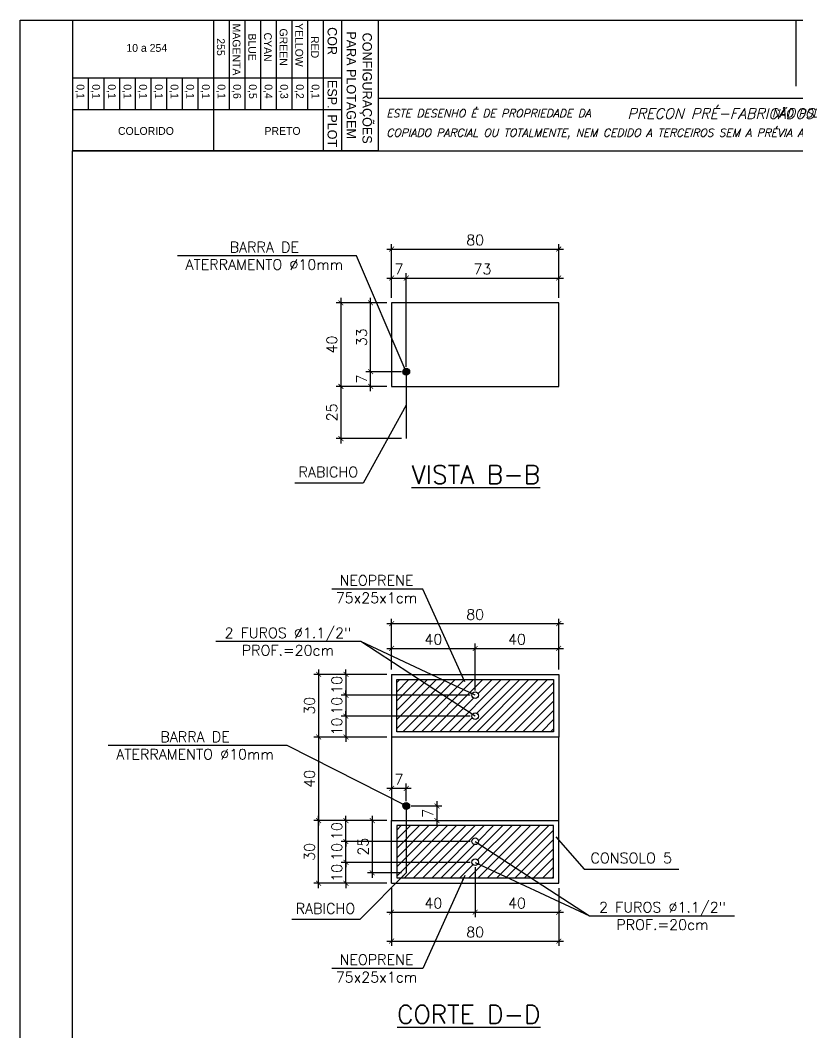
# Model space of a CAD drawing. Header units: centimetres. Extents: x 1658 to 19651, y 8082 to 11444.
# Drawn here: x 4286 to 5401, y 9991 to 11444 of the extents above; entities that cross this region are included whole.
import ezdxf
from ezdxf.enums import TextEntityAlignment as Align

# ---------------------------------------------------------------- set-up
doc = ezdxf.new("R2010")
doc.units = ezdxf.units.CM
doc.header["$LTSCALE"] = 50
doc.header["$MEASUREMENT"] = 0
doc.header["$PDMODE"] = 67
for name, color, linetype in [('COTAS-PRECON', 1, 'Continuous'), ('FORMATO-PRECON', 2, 'Continuous'), ('HACHURAS-PRECON', 1, 'Continuous'), ('LINHA-01-PRECON', 1, 'Continuous'), ('LINHA-02-PRECON', 2, 'Continuous'), ('LINHA-03-PRECON', 3, 'Continuous'), ('LINHA-04-PRECON', 4, 'Continuous'), ('TEXTO-35-PRECON', 5, 'Continuous'), ('填充', 7, 'Continuous')]:
    doc.layers.add(name, color=color, linetype=linetype)
doc.styles.add('R060', font='ACENT.shx', dxfattribs={"height": 75})
doc.styles.add('ROMANS', font='ROMANS.SHX', dxfattribs={"oblique": 15, "height": 3})
doc.styles.get("Standard").update_dxf_attribs({"font": 'romans.shx'})
doc.dimstyles.new('ESC75-25', dxfattribs={"dimscale": 0, "dimtxt": 15, "dimasz": 7, "dimexe": 7, "dimexo": 7, "dimgap": 5.5, "dimtad": 1, "dimdec": 1, "dimlfac": 0.333333, "dimdsep": 46, "dimtxsty": 'Standard', "dimblk": 'ARCHTICK', "dimcen": 0.1, "dimdle": 7, "dimclrd": 256, "dimclre": 256, "dimclrt": 2, "dimadec": 0, "dimazin": 0, "dimtfac": 1, "dimtdec": 1, "dimtix": 1, "dimtmove": 2, "dimatfit": 3, "dimfxl": 1, "dimarcsym": 0})
doc.dimstyles.new('ESC75-75', dxfattribs={"dimscale": 0, "dimtxt": 15, "dimasz": 7, "dimexe": 7, "dimexo": 7, "dimgap": 5.5, "dimtad": 1, "dimdec": 1, "dimdsep": 46, "dimtxsty": 'Standard', "dimblk": 'ARCHTICK', "dimcen": 0.1, "dimdle": 7, "dimclrd": 256, "dimclre": 256, "dimclrt": 2, "dimadec": 0, "dimazin": 0, "dimtfac": 1, "dimtdec": 1, "dimtix": 1, "dimtmove": 2, "dimatfit": 3, "dimfxl": 1, "dimarcsym": 0})

# ---------------------------------------------------------------- blocks, each defined once
blk = doc.blocks.new('A$C0AF02B9D')
at = {"layer": 'FORMATO-PRECON', "color": 1}
for p, q in [((0, 585), (250, 585)), ((0, 0), (0, 585)), ((250, 585), (250, 0)), ((0, 480), (250, 480)), ((0, 450), (170.7, 450)), ((0, 420), (170.7, 420)), ((0, 390), (170.7, 390)), ((0, 360), (170.7, 360)), ((0, 330), (170.7, 330)), ((0, 300), (170.7, 300)), ((110.1, 240), (170.7, 240)), ((110.1, 210), (170.7, 210)), ((110.1, 180), (170.7, 180)), ((110.1, 150), (170.7, 150)), ((110.1, 150), (170.7, 150)), ((110.1, 120), (170.7, 120)), ((110.1, 120), (170.7, 120)), ((110.1, 90), (170.7, 90)), ((110.1, 90), (170.7, 90)), ((110.1, 60), (170.7, 60)), ((110.1, 60), (170.7, 60)), ((110.1, 30), (170.7, 30)), ((110.1, 30), (170.7, 30)), ((0, 0), (250, 0)), ((110.1, 0), (170.7, 0)), ((110.1, 0), (170.7, 0)), ((110.1, 0), (170.7, 0))]:
    blk.add_line(p, q, dxfattribs=at)
at = {"layer": 'FORMATO-PRECON'}
for p, q in [((0, 515), (250, 515)), ((110.1, 0), (110.1, 515)), ((170.7, 0), (170.7, 515)), ((0, 270), (250, 270))]:
    blk.add_line(p, q, dxfattribs=at)
at = {"layer": 'FORMATO-PRECON', "style": 'R060'}
for s, p in [('CONFIGURAÇÕES ', (133.4, 563.9)), ('PARA PLOTAGEM', (124.3, 533.7)), ('COR', (40, 497.3)), ('ESP.', (141.8, 497.3)), ('PLOT', (211.6, 497.3))]:
    blk.add_text(s, height=18, dxfattribs=at).set_placement(p, align=Align.MIDDLE)
at = {"layer": 'FORMATO-PRECON', "color": 1, "style": 'R060'}
for s, p in [('RED', (51.5, 464)), ('0,1', (136.5, 464)), ('YELLOW', (47.2, 434)), ('0,2', (136.5, 434)), ('GREEN', (51.5, 404)), ('0,3', (136.5, 404)), ('CYAN', (51.5, 374)), ('0,4', (136.5, 374)), ('BLUE', (51.5, 344)), ('0,5', (136.5, 344)), ('MAGENTA', (56.1, 314)), ('0,6', (136.5, 314)), ('255', (51.3, 284)), ('0,1', (136.5, 284)), ('0,1', (136.5, 254)), ('0,1', (136.5, 224)), ('0,1', (136.5, 194)), ('0,1', (136.5, 164)), ('0,1', (136.5, 134)), ('0,1', (136.5, 104)), ('0,1', (136.5, 74)), ('0,1', (136.5, 44)), ('0,1', (136.5, 14))]:
    blk.add_text(s, height=15, dxfattribs=at).set_placement(p, align=Align.MIDDLE)
for s, p in [('PRETO', (212, 402.1)), ('10 a 254', (53, 142.2)), ('COLORIDO', (212, 140.6))]:
    blk.add_text(s, height=15, rotation=90, dxfattribs=at).set_placement(p, align=Align.MIDDLE)
blk = doc.blocks.new('A$C432D58B7')
at = {"layer": 'LINHA-01-PRECON'}
blk.add_blockref('A$C0AF02B9D', (0, 0), dxfattribs=at)
blk = doc.blocks.new('A$C550964AD')
at = {"layer": 'LINHA-01-PRECON'}
blk.add_blockref('A$C432D58B7', (0, 0), dxfattribs=at)
blk = doc.blocks.new('A$C2E607E54')
at = {"layer": 'FORMATO-PRECON', "color": 6}
blk.add_line((1835, 4050), (685, 4050), dxfattribs=at)
at = {"layer": 'FORMATO-PRECON'}
for points in [[(0, 4200), (2970, 4200), (2970, 0), (0, 0)], [(685, 3950), (1835, 3950), (1835, 4050), (685, 4050)]]:
    blk.add_lwpolyline(points, close=True, dxfattribs=at)
blk.add_lwpolyline([(1485, 4200), (1485, 4073.6)], dxfattribs=at)
at = {"layer": 'FORMATO-PRECON', "color": 6}
blk.add_lwpolyline([(100, 3950), (2870, 3950), (2870, 100), (100, 100)], close=True, dxfattribs=at)
at = {"layer": 'TEXTO-35-PRECON', "rotation": 270}
blk.add_blockref('A$C550964AD', (100, 4200), dxfattribs=at)
at = {"layer": 'FORMATO-PRECON', "style": 'ROMANS', "oblique": 15}
for s, p in [('ESTE DESENHO É DE PROPRIEDADE DA                            NÃO PODENDO SER', (700.8, 4014.4)), ('COPIADO PARCIAL OU TOTALMENTE, NEM CEDIDO A TERCEIROS SEM A PRÉVIA AUTORIZAÇÃO.', (700.8, 3977))]:
    blk.add_text(s, height=15, dxfattribs=at).set_placement(p)
at = {"layer": 'FORMATO-PRECON', "color": 3, "style": 'ROMANS', "oblique": 15}
blk.add_text('PRECON PRÉ-FABRICADOS', height=20, dxfattribs=at).set_placement((1162, 4011.3))
blk = doc.blocks.new('_ArchTick')
at = {"color": 0, "linetype": 'ByBlock', "const_width": 0.15}
blk.add_lwpolyline([(-0.5, -0.5), (0.5, 0.5)], dxfattribs=at)
blk = doc.blocks.new('*D109')
at = {"layer": 'Defpoints', "color": 0, "transparency": 16777216}
for p in [(4819, 10504.5), (4753.4, 10474.5), (4939, 10474.5)]:
    blk.add_point(p, dxfattribs=at)
at = {"layer": 'LINHA-01-PRECON', "lineweight": -2, "transparency": 16777216}
for p, q in [((4812, 10504.5), (4746.4, 10504.5)), ((4753.4, 10504.5), (4753.4, 10511.5)), ((4753.4, 10504.5), (4753.4, 10474.5)), ((4932, 10474.5), (4746.4, 10474.5)), ((4753.4, 10474.5), (4753.4, 10467.5))]:
    blk.add_line(p, q, dxfattribs=at)
at = {"layer": 'LINHA-01-PRECON', "lineweight": -2, "transparency": 16777216, "xscale": 7, "yscale": 7, "zscale": 7}
for p, rotation in [((4753.4, 10504.5), 270), ((4753.4, 10474.5), 90)]:
    blk.add_blockref('_ArchTick', p, dxfattribs=dict(at, rotation=rotation))
at = {"layer": 'LINHA-01-PRECON', "color": 2, "transparency": 16777216, "insert": (4740.4, 10489.5), "char_height": 15, "attachment_point": 5, "rotation": 90}
blk.add_mtext('10', dxfattribs=at)
blk = doc.blocks.new('*D110')
at = {"layer": 'Defpoints', "color": 0, "transparency": 16777216}
for p in [(4939, 10474.5), (4753.4, 10444.5), (4939, 10444.5)]:
    blk.add_point(p, dxfattribs=at)
at = {"layer": 'LINHA-01-PRECON', "lineweight": -2, "transparency": 16777216}
for p, q in [((4932, 10474.5), (4746.4, 10474.5)), ((4753.4, 10474.5), (4753.4, 10481.5)), ((4753.4, 10474.5), (4753.4, 10444.5)), ((4932, 10444.5), (4746.4, 10444.5)), ((4753.4, 10444.5), (4753.4, 10437.5))]:
    blk.add_line(p, q, dxfattribs=at)
at = {"layer": 'LINHA-01-PRECON', "lineweight": -2, "transparency": 16777216, "xscale": 7, "yscale": 7, "zscale": 7}
for p, rotation in [((4753.4, 10474.5), 270), ((4753.4, 10444.5), 90)]:
    blk.add_blockref('_ArchTick', p, dxfattribs=dict(at, rotation=rotation))
at = {"layer": 'LINHA-01-PRECON', "color": 2, "transparency": 16777216, "insert": (4740.4, 10459.5), "char_height": 15, "attachment_point": 5, "rotation": 90}
blk.add_mtext('10', dxfattribs=at)
blk = doc.blocks.new('*D111')
at = {"layer": 'Defpoints', "color": 0, "transparency": 16777216}
for p in [(4939, 10444.5), (4753.4, 10414.5), (4819, 10414.5)]:
    blk.add_point(p, dxfattribs=at)
at = {"layer": 'LINHA-01-PRECON', "lineweight": -2, "transparency": 16777216}
for p, q in [((4753.4, 10444.5), (4753.4, 10451.5)), ((4932, 10444.5), (4746.4, 10444.5)), ((4753.4, 10444.5), (4753.4, 10414.5)), ((4812, 10414.5), (4746.4, 10414.5)), ((4753.4, 10414.5), (4753.4, 10407.5))]:
    blk.add_line(p, q, dxfattribs=at)
at = {"layer": 'LINHA-01-PRECON', "lineweight": -2, "transparency": 16777216, "xscale": 7, "yscale": 7, "zscale": 7}
for p, rotation in [((4753.4, 10444.5), 270), ((4753.4, 10414.5), 90)]:
    blk.add_blockref('_ArchTick', p, dxfattribs=dict(at, rotation=rotation))
at = {"layer": 'LINHA-01-PRECON', "color": 2, "transparency": 16777216, "insert": (4740.4, 10429.5), "char_height": 15, "attachment_point": 5, "rotation": 90}
blk.add_mtext('10', dxfattribs=at)
blk = doc.blocks.new('*D112')
at = {"layer": 'Defpoints', "color": 0, "transparency": 16777216}
for p in [(4819, 10504.5), (4714.2, 10414.5), (4819, 10414.5)]:
    blk.add_point(p, dxfattribs=at)
at = {"layer": 'LINHA-01-PRECON', "lineweight": -2, "transparency": 16777216}
for p, q in [((4812, 10504.5), (4707.2, 10504.5)), ((4714.2, 10511.5), (4714.2, 10407.5)), ((4812, 10414.5), (4707.2, 10414.5))]:
    blk.add_line(p, q, dxfattribs=at)
at = {"layer": 'LINHA-01-PRECON', "lineweight": -2, "transparency": 16777216, "xscale": 7, "yscale": 7, "zscale": 7}
for p, rotation in [((4714.2, 10504.5), 90), ((4714.2, 10414.5), 270)]:
    blk.add_blockref('_ArchTick', p, dxfattribs=dict(at, rotation=rotation))
at = {"layer": 'LINHA-01-PRECON', "color": 2, "transparency": 16777216, "insert": (4701.2, 10459.5), "char_height": 15, "attachment_point": 5, "rotation": 90}
blk.add_mtext('30', dxfattribs=at)
blk = doc.blocks.new('*D113')
at = {"layer": 'Defpoints', "color": 0, "transparency": 16777216}
for p in [(4819, 10414.5), (4714.2, 10294.5), (4819, 10294.5)]:
    blk.add_point(p, dxfattribs=at)
at = {"layer": 'LINHA-01-PRECON', "lineweight": -2, "transparency": 16777216}
for p, q in [((4714.2, 10421.5), (4714.2, 10287.5)), ((4812, 10414.5), (4707.2, 10414.5)), ((4812, 10294.5), (4707.2, 10294.5))]:
    blk.add_line(p, q, dxfattribs=at)
at = {"layer": 'LINHA-01-PRECON', "lineweight": -2, "transparency": 16777216, "xscale": 7, "yscale": 7, "zscale": 7}
for p, rotation in [((4714.2, 10414.5), 90), ((4714.2, 10294.5), 270)]:
    blk.add_blockref('_ArchTick', p, dxfattribs=dict(at, rotation=rotation))
at = {"layer": 'LINHA-01-PRECON', "color": 2, "transparency": 16777216, "insert": (4701.2, 10354.5), "char_height": 15, "attachment_point": 5, "rotation": 90}
blk.add_mtext('40', dxfattribs=at)
blk = doc.blocks.new('*D114')
at = {"layer": 'Defpoints', "color": 0, "transparency": 16777216}
for p in [(4753.4, 10234.5), (4939, 10234.5), (4819, 10204.5)]:
    blk.add_point(p, dxfattribs=at)
at = {"layer": 'LINHA-01-PRECON', "lineweight": -2, "transparency": 16777216}
for p, q in [((4932, 10234.5), (4746.4, 10234.5)), ((4753.4, 10234.5), (4753.4, 10241.5)), ((4753.4, 10204.5), (4753.4, 10234.5)), ((4812, 10204.5), (4746.4, 10204.5)), ((4753.4, 10204.5), (4753.4, 10197.5))]:
    blk.add_line(p, q, dxfattribs=at)
at = {"layer": 'LINHA-01-PRECON', "lineweight": -2, "transparency": 16777216, "xscale": 7, "yscale": 7, "zscale": 7}
for p, rotation in [((4753.4, 10234.5), 270), ((4753.4, 10204.5), 90)]:
    blk.add_blockref('_ArchTick', p, dxfattribs=dict(at, rotation=rotation))
at = {"layer": 'LINHA-01-PRECON', "color": 2, "transparency": 16777216, "insert": (4740.4, 10219.5), "char_height": 15, "attachment_point": 5, "rotation": 90}
blk.add_mtext('10', dxfattribs=at)
blk = doc.blocks.new('*D115')
at = {"layer": 'Defpoints', "color": 0, "transparency": 16777216}
for p in [(4753.4, 10264.5), (4939, 10264.5), (4939, 10234.5)]:
    blk.add_point(p, dxfattribs=at)
at = {"layer": 'LINHA-01-PRECON', "lineweight": -2, "transparency": 16777216}
for p, q in [((4753.4, 10264.5), (4753.4, 10271.5)), ((4932, 10264.5), (4746.4, 10264.5)), ((4753.4, 10234.5), (4753.4, 10264.5)), ((4932, 10234.5), (4746.4, 10234.5)), ((4753.4, 10234.5), (4753.4, 10227.5))]:
    blk.add_line(p, q, dxfattribs=at)
at = {"layer": 'LINHA-01-PRECON', "lineweight": -2, "transparency": 16777216, "xscale": 7, "yscale": 7, "zscale": 7}
for p, rotation in [((4753.4, 10264.5), 270), ((4753.4, 10234.5), 90)]:
    blk.add_blockref('_ArchTick', p, dxfattribs=dict(at, rotation=rotation))
at = {"layer": 'LINHA-01-PRECON', "color": 2, "transparency": 16777216, "insert": (4740.4, 10249.5), "char_height": 15, "attachment_point": 5, "rotation": 90}
blk.add_mtext('10', dxfattribs=at)
blk = doc.blocks.new('*D116')
at = {"layer": 'Defpoints', "color": 0, "transparency": 16777216}
for p in [(4753.4, 10294.5), (4819, 10294.5), (4939, 10264.5)]:
    blk.add_point(p, dxfattribs=at)
at = {"layer": 'LINHA-01-PRECON', "lineweight": -2, "transparency": 16777216}
for p, q in [((4753.4, 10294.5), (4753.4, 10301.5)), ((4812, 10294.5), (4746.4, 10294.5)), ((4753.4, 10264.5), (4753.4, 10294.5)), ((4932, 10264.5), (4746.4, 10264.5)), ((4753.4, 10264.5), (4753.4, 10257.5))]:
    blk.add_line(p, q, dxfattribs=at)
at = {"layer": 'LINHA-01-PRECON', "lineweight": -2, "transparency": 16777216, "xscale": 7, "yscale": 7, "zscale": 7}
for p, rotation in [((4753.4, 10294.5), 270), ((4753.4, 10264.5), 90)]:
    blk.add_blockref('_ArchTick', p, dxfattribs=dict(at, rotation=rotation))
at = {"layer": 'LINHA-01-PRECON', "color": 2, "transparency": 16777216, "insert": (4740.4, 10279.5), "char_height": 15, "attachment_point": 5, "rotation": 90}
blk.add_mtext('10', dxfattribs=at)
blk = doc.blocks.new('*D117')
at = {"layer": 'Defpoints', "color": 0, "transparency": 16777216}
for p in [(4714.2, 10294.5), (4819, 10294.5), (4819, 10204.5)]:
    blk.add_point(p, dxfattribs=at)
at = {"layer": 'LINHA-01-PRECON', "lineweight": -2, "transparency": 16777216}
for p, q in [((4714.2, 10197.5), (4714.2, 10301.5)), ((4812, 10294.5), (4707.2, 10294.5)), ((4812, 10204.5), (4707.2, 10204.5))]:
    blk.add_line(p, q, dxfattribs=at)
at = {"layer": 'LINHA-01-PRECON', "lineweight": -2, "transparency": 16777216, "xscale": 7, "yscale": 7, "zscale": 7}
for p, rotation in [((4714.2, 10294.5), 90), ((4714.2, 10204.5), 270)]:
    blk.add_blockref('_ArchTick', p, dxfattribs=dict(at, rotation=rotation))
at = {"layer": 'LINHA-01-PRECON', "color": 2, "transparency": 16777216, "insert": (4701.2, 10249.5), "char_height": 15, "attachment_point": 5, "rotation": 90}
blk.add_mtext('30', dxfattribs=at)
blk = doc.blocks.new('*D118')
at = {"layer": 'Defpoints', "color": 0, "transparency": 16777216}
for p in [(4939, 10541.8), (4819, 10504.5), (4939, 10474.5)]:
    blk.add_point(p, dxfattribs=at)
at = {"layer": 'LINHA-01-PRECON', "lineweight": -2, "transparency": 16777216}
for p, q in [((4819, 10511.5), (4819, 10548.8)), ((4939, 10481.5), (4939, 10548.8)), ((4812, 10541.8), (4946, 10541.8))]:
    blk.add_line(p, q, dxfattribs=at)
at = {"layer": 'LINHA-01-PRECON', "lineweight": -2, "transparency": 16777216, "xscale": 7, "yscale": 7, "zscale": 7, "rotation": 180}
blk.add_blockref('_ArchTick', (4819, 10541.8), dxfattribs=at)
at = {"layer": 'LINHA-01-PRECON', "lineweight": -2, "transparency": 16777216, "xscale": 7, "yscale": 7, "zscale": 7}
blk.add_blockref('_ArchTick', (4939, 10541.8), dxfattribs=at)
at = {"layer": 'LINHA-01-PRECON', "color": 2, "transparency": 16777216, "insert": (4879, 10554.8), "char_height": 15, "attachment_point": 5}
blk.add_mtext('40', dxfattribs=at)
blk = doc.blocks.new('*D119')
at = {"layer": 'Defpoints', "color": 0, "transparency": 16777216}
for p in [(5059, 10541.8), (5059, 10504.5), (4939, 10474.5)]:
    blk.add_point(p, dxfattribs=at)
at = {"layer": 'LINHA-01-PRECON', "lineweight": -2, "transparency": 16777216}
for p, q in [((4939, 10481.5), (4939, 10548.8)), ((5059, 10511.5), (5059, 10548.8)), ((4932, 10541.8), (5066, 10541.8))]:
    blk.add_line(p, q, dxfattribs=at)
at = {"layer": 'LINHA-01-PRECON', "lineweight": -2, "transparency": 16777216, "xscale": 7, "yscale": 7, "zscale": 7, "rotation": 180}
blk.add_blockref('_ArchTick', (4939, 10541.8), dxfattribs=at)
at = {"layer": 'LINHA-01-PRECON', "lineweight": -2, "transparency": 16777216, "xscale": 7, "yscale": 7, "zscale": 7}
blk.add_blockref('_ArchTick', (5059, 10541.8), dxfattribs=at)
at = {"layer": 'LINHA-01-PRECON', "color": 2, "transparency": 16777216, "insert": (4999, 10554.8), "char_height": 15, "attachment_point": 5}
blk.add_mtext('40', dxfattribs=at)
blk = doc.blocks.new('*D120')
at = {"layer": 'Defpoints', "color": 0, "transparency": 16777216}
for p in [(5059, 10577.4), (4819, 10504.5), (5059, 10504.5)]:
    blk.add_point(p, dxfattribs=at)
at = {"layer": 'LINHA-01-PRECON', "lineweight": -2, "transparency": 16777216}
for p, q in [((4812, 10577.4), (5066, 10577.4)), ((4819, 10511.5), (4819, 10584.4)), ((5059, 10511.5), (5059, 10584.4))]:
    blk.add_line(p, q, dxfattribs=at)
at = {"layer": 'LINHA-01-PRECON', "lineweight": -2, "transparency": 16777216, "xscale": 7, "yscale": 7, "zscale": 7, "rotation": 180}
blk.add_blockref('_ArchTick', (4819, 10577.4), dxfattribs=at)
at = {"layer": 'LINHA-01-PRECON', "lineweight": -2, "transparency": 16777216, "xscale": 7, "yscale": 7, "zscale": 7}
blk.add_blockref('_ArchTick', (5059, 10577.4), dxfattribs=at)
at = {"layer": 'LINHA-01-PRECON', "color": 2, "transparency": 16777216, "insert": (4939, 10590.4), "char_height": 15, "attachment_point": 5}
blk.add_mtext('80', dxfattribs=at)
blk = doc.blocks.new('*D121')
at = {"layer": 'Defpoints', "color": 0, "transparency": 16777216}
for p in [(4939, 10234.5), (4819, 10204.5), (4939, 10162.9)]:
    blk.add_point(p, dxfattribs=at)
at = {"layer": 'LINHA-01-PRECON', "lineweight": -2, "transparency": 16777216}
for p, q in [((4939, 10227.5), (4939, 10155.9)), ((4819, 10197.5), (4819, 10155.9)), ((4812, 10162.9), (4946, 10162.9))]:
    blk.add_line(p, q, dxfattribs=at)
at = {"layer": 'LINHA-01-PRECON', "lineweight": -2, "transparency": 16777216, "xscale": 7, "yscale": 7, "zscale": 7, "rotation": 180}
blk.add_blockref('_ArchTick', (4819, 10162.9), dxfattribs=at)
at = {"layer": 'LINHA-01-PRECON', "lineweight": -2, "transparency": 16777216, "xscale": 7, "yscale": 7, "zscale": 7}
blk.add_blockref('_ArchTick', (4939, 10162.9), dxfattribs=at)
at = {"layer": 'LINHA-01-PRECON', "color": 2, "transparency": 16777216, "insert": (4879, 10175.9), "char_height": 15, "attachment_point": 5}
blk.add_mtext('40', dxfattribs=at)
blk = doc.blocks.new('*D122')
at = {"layer": 'Defpoints', "color": 0, "transparency": 16777216}
for p in [(4939, 10234.5), (5059, 10204.5), (5059, 10162.9)]:
    blk.add_point(p, dxfattribs=at)
at = {"layer": 'LINHA-01-PRECON', "lineweight": -2, "transparency": 16777216}
for p, q in [((4939, 10227.5), (4939, 10155.9)), ((5059, 10197.5), (5059, 10155.9)), ((4932, 10162.9), (5066, 10162.9))]:
    blk.add_line(p, q, dxfattribs=at)
at = {"layer": 'LINHA-01-PRECON', "lineweight": -2, "transparency": 16777216, "xscale": 7, "yscale": 7, "zscale": 7, "rotation": 180}
blk.add_blockref('_ArchTick', (4939, 10162.9), dxfattribs=at)
at = {"layer": 'LINHA-01-PRECON', "lineweight": -2, "transparency": 16777216, "xscale": 7, "yscale": 7, "zscale": 7}
blk.add_blockref('_ArchTick', (5059, 10162.9), dxfattribs=at)
at = {"layer": 'LINHA-01-PRECON', "color": 2, "transparency": 16777216, "insert": (4999, 10175.9), "char_height": 15, "attachment_point": 5}
blk.add_mtext('40', dxfattribs=at)
blk = doc.blocks.new('*D123')
at = {"layer": 'Defpoints', "color": 0, "transparency": 16777216}
for p in [(4819, 10204.5), (5059, 10204.5), (5059, 10121.4)]:
    blk.add_point(p, dxfattribs=at)
at = {"layer": 'LINHA-01-PRECON', "lineweight": -2, "transparency": 16777216}
for p, q in [((4819, 10197.5), (4819, 10114.4)), ((5059, 10197.5), (5059, 10114.4)), ((4812, 10121.4), (5066, 10121.4))]:
    blk.add_line(p, q, dxfattribs=at)
at = {"layer": 'LINHA-01-PRECON', "lineweight": -2, "transparency": 16777216, "xscale": 7, "yscale": 7, "zscale": 7, "rotation": 180}
blk.add_blockref('_ArchTick', (4819, 10121.4), dxfattribs=at)
at = {"layer": 'LINHA-01-PRECON', "lineweight": -2, "transparency": 16777216, "xscale": 7, "yscale": 7, "zscale": 7}
blk.add_blockref('_ArchTick', (5059, 10121.4), dxfattribs=at)
at = {"layer": 'LINHA-01-PRECON', "color": 2, "transparency": 16777216, "insert": (4939, 10134.4), "char_height": 15, "attachment_point": 5}
blk.add_mtext('80', dxfattribs=at)
blk = doc.blocks.new('*D143')
at = {"layer": 'Defpoints', "color": 0, "transparency": 16777216}
for p in [(5059, 11115.3), (4819, 11038.1), (5059, 11038.1)]:
    blk.add_point(p, dxfattribs=at)
at = {"layer": 'LINHA-01-PRECON', "lineweight": -2, "transparency": 16777216}
for p, q in [((4812, 11115.3), (5066, 11115.3)), ((4819, 11045.1), (4819, 11122.3)), ((5059, 11045.1), (5059, 11122.3))]:
    blk.add_line(p, q, dxfattribs=at)
at = {"layer": 'LINHA-01-PRECON', "lineweight": -2, "transparency": 16777216, "xscale": 7, "yscale": 7, "zscale": 7, "rotation": 180}
blk.add_blockref('_ArchTick', (4819, 11115.3), dxfattribs=at)
at = {"layer": 'LINHA-01-PRECON', "lineweight": -2, "transparency": 16777216, "xscale": 7, "yscale": 7, "zscale": 7}
blk.add_blockref('_ArchTick', (5059, 11115.3), dxfattribs=at)
at = {"layer": 'LINHA-01-PRECON', "color": 2, "transparency": 16777216, "insert": (4939, 11128.3), "char_height": 15, "attachment_point": 5}
blk.add_mtext('80', dxfattribs=at)
blk = doc.blocks.new('*D144')
at = {"layer": 'Defpoints', "color": 0, "transparency": 16777216}
for p in [(4819, 11038.1), (4746.2, 10918.1), (4819, 10918.1)]:
    blk.add_point(p, dxfattribs=at)
at = {"layer": 'LINHA-01-PRECON', "lineweight": -2, "transparency": 16777216}
for p, q in [((4746.2, 11045.1), (4746.2, 10911.1)), ((4812, 11038.1), (4739.2, 11038.1)), ((4812, 10918.1), (4739.2, 10918.1))]:
    blk.add_line(p, q, dxfattribs=at)
at = {"layer": 'LINHA-01-PRECON', "lineweight": -2, "transparency": 16777216, "xscale": 7, "yscale": 7, "zscale": 7}
for p, rotation in [((4746.2, 11038.1), 90), ((4746.2, 10918.1), 270)]:
    blk.add_blockref('_ArchTick', p, dxfattribs=dict(at, rotation=rotation))
at = {"layer": 'LINHA-01-PRECON', "color": 2, "transparency": 16777216, "insert": (4733.2, 10978.1), "char_height": 15, "attachment_point": 5, "rotation": 90}
blk.add_mtext('40', dxfattribs=at)
blk = doc.blocks.new('*D145')
at = {"layer": 'Defpoints', "color": 0, "transparency": 16777216}
for p in [(4819, 10918.1), (4746.2, 10843.1), (4840, 10843.1)]:
    blk.add_point(p, dxfattribs=at)
at = {"layer": 'LINHA-01-PRECON', "lineweight": -2, "transparency": 16777216}
for p, q in [((4746.2, 10925.1), (4746.2, 10836.1)), ((4812, 10918.1), (4739.2, 10918.1)), ((4833, 10843.1), (4739.2, 10843.1))]:
    blk.add_line(p, q, dxfattribs=at)
at = {"layer": 'LINHA-01-PRECON', "lineweight": -2, "transparency": 16777216, "xscale": 7, "yscale": 7, "zscale": 7}
for p, rotation in [((4746.2, 10918.1), 90), ((4746.2, 10843.1), 270)]:
    blk.add_blockref('_ArchTick', p, dxfattribs=dict(at, rotation=rotation))
at = {"layer": 'LINHA-01-PRECON', "color": 2, "transparency": 16777216, "insert": (4733.2, 10880.6), "char_height": 15, "attachment_point": 5, "rotation": 90}
blk.add_mtext('25', dxfattribs=at)
blk = doc.blocks.new('*D146')
at = {"layer": 'Defpoints', "color": 0, "transparency": 16777216}
for p in [(4788.9, 10939.1), (4840, 10939.1), (4819, 10918.1)]:
    blk.add_point(p, dxfattribs=at)
at = {"layer": 'LINHA-01-PRECON', "lineweight": -2, "transparency": 16777216}
for p, q in [((4833, 10939.1), (4781.9, 10939.1)), ((4788.9, 10911.1), (4788.9, 10946.1)), ((4812, 10918.1), (4781.9, 10918.1))]:
    blk.add_line(p, q, dxfattribs=at)
at = {"layer": 'LINHA-01-PRECON', "lineweight": -2, "transparency": 16777216, "xscale": 7, "yscale": 7, "zscale": 7}
for p, rotation in [((4788.9, 10939.1), 90), ((4788.9, 10918.1), 270)]:
    blk.add_blockref('_ArchTick', p, dxfattribs=dict(at, rotation=rotation))
at = {"layer": 'LINHA-01-PRECON', "color": 2, "transparency": 16777216, "insert": (4775.9, 10928.6), "char_height": 15, "attachment_point": 5, "rotation": 90}
blk.add_mtext('7', dxfattribs=at)
blk = doc.blocks.new('*D147')
at = {"layer": 'Defpoints', "color": 0, "transparency": 16777216}
for p in [(4788.9, 11038.1), (4819, 11038.1), (4840, 10939.1)]:
    blk.add_point(p, dxfattribs=at)
at = {"layer": 'LINHA-01-PRECON', "lineweight": -2, "transparency": 16777216}
for p, q in [((4788.9, 10932.1), (4788.9, 11045.1)), ((4812, 11038.1), (4781.9, 11038.1)), ((4833, 10939.1), (4781.9, 10939.1))]:
    blk.add_line(p, q, dxfattribs=at)
at = {"layer": 'LINHA-01-PRECON', "lineweight": -2, "transparency": 16777216, "xscale": 7, "yscale": 7, "zscale": 7}
for p, rotation in [((4788.9, 11038.1), 90), ((4788.9, 10939.1), 270)]:
    blk.add_blockref('_ArchTick', p, dxfattribs=dict(at, rotation=rotation))
at = {"layer": 'LINHA-01-PRECON', "color": 2, "transparency": 16777216, "insert": (4775.9, 10988.6), "char_height": 15, "attachment_point": 5, "rotation": 90}
blk.add_mtext('33', dxfattribs=at)
blk = doc.blocks.new('*D148')
at = {"layer": 'Defpoints', "color": 0, "transparency": 16777216}
for p in [(4840, 11073.7), (4819, 11038.1), (4840, 10939.1)]:
    blk.add_point(p, dxfattribs=at)
at = {"layer": 'LINHA-01-PRECON', "lineweight": -2, "transparency": 16777216}
for p, q in [((4812, 11073.7), (4847, 11073.7)), ((4819, 11045.1), (4819, 11080.7)), ((4840, 10946.1), (4840, 11080.7))]:
    blk.add_line(p, q, dxfattribs=at)
at = {"layer": 'LINHA-01-PRECON', "lineweight": -2, "transparency": 16777216, "xscale": 7, "yscale": 7, "zscale": 7, "rotation": 180}
blk.add_blockref('_ArchTick', (4819, 11073.7), dxfattribs=at)
at = {"layer": 'LINHA-01-PRECON', "lineweight": -2, "transparency": 16777216, "xscale": 7, "yscale": 7, "zscale": 7}
blk.add_blockref('_ArchTick', (4840, 11073.7), dxfattribs=at)
at = {"layer": 'LINHA-01-PRECON', "color": 2, "transparency": 16777216, "insert": (4829.5, 11086.7), "char_height": 15, "attachment_point": 5}
blk.add_mtext('7', dxfattribs=at)
blk = doc.blocks.new('*D149')
at = {"layer": 'Defpoints', "color": 0, "transparency": 16777216}
for p in [(5059, 11073.7), (5059, 11038.1), (4840, 10939.1)]:
    blk.add_point(p, dxfattribs=at)
at = {"layer": 'LINHA-01-PRECON', "lineweight": -2, "transparency": 16777216}
for p, q in [((4833, 11073.7), (5066, 11073.7)), ((4840, 10946.1), (4840, 11080.7)), ((5059, 11045.1), (5059, 11080.7))]:
    blk.add_line(p, q, dxfattribs=at)
at = {"layer": 'LINHA-01-PRECON', "lineweight": -2, "transparency": 16777216, "xscale": 7, "yscale": 7, "zscale": 7, "rotation": 180}
blk.add_blockref('_ArchTick', (4840, 11073.7), dxfattribs=at)
at = {"layer": 'LINHA-01-PRECON', "lineweight": -2, "transparency": 16777216, "xscale": 7, "yscale": 7, "zscale": 7}
blk.add_blockref('_ArchTick', (5059, 11073.7), dxfattribs=at)
at = {"layer": 'LINHA-01-PRECON', "color": 2, "transparency": 16777216, "insert": (4949.5, 11086.7), "char_height": 15, "attachment_point": 5}
blk.add_mtext('73', dxfattribs=at)
blk = doc.blocks.new('*D161')
at = {"layer": 'Defpoints', "color": 0, "transparency": 16777216}
for p in [(4819, 10340.8), (4819, 10340.8), (4840, 10315.5)]:
    blk.add_point(p, dxfattribs=at)
at = {"layer": 'LINHA-01-PRECON', "lineweight": -2, "transparency": 16777216}
for p, q in [((4840, 10322.5), (4840, 10347.8)), ((4847, 10340.8), (4812, 10340.8))]:
    blk.add_line(p, q, dxfattribs=at)
at = {"layer": 'LINHA-01-PRECON', "lineweight": -2, "transparency": 16777216, "xscale": 7, "yscale": 7, "zscale": 7, "rotation": 180}
blk.add_blockref('_ArchTick', (4819, 10340.8), dxfattribs=at)
at = {"layer": 'LINHA-01-PRECON', "lineweight": -2, "transparency": 16777216, "xscale": 7, "yscale": 7, "zscale": 7}
blk.add_blockref('_ArchTick', (4840, 10340.8), dxfattribs=at)
at = {"layer": 'LINHA-01-PRECON', "color": 2, "transparency": 16777216, "insert": (4829.5, 10353.8), "char_height": 15, "attachment_point": 5}
blk.add_mtext('7', dxfattribs=at)
blk = doc.blocks.new('*D162')
at = {"layer": 'Defpoints', "color": 0, "transparency": 16777216}
for p in [(4840, 10315.5), (4884.1, 10294.5), (4884.1, 10294.5)]:
    blk.add_point(p, dxfattribs=at)
at = {"layer": 'LINHA-01-PRECON', "lineweight": -2, "transparency": 16777216}
for p, q in [((4847, 10315.5), (4891.1, 10315.5)), ((4884.1, 10322.5), (4884.1, 10287.5))]:
    blk.add_line(p, q, dxfattribs=at)
at = {"layer": 'LINHA-01-PRECON', "lineweight": -2, "transparency": 16777216, "xscale": 7, "yscale": 7, "zscale": 7}
for p, rotation in [((4884.1, 10315.5), 90), ((4884.1, 10294.5), 270)]:
    blk.add_blockref('_ArchTick', p, dxfattribs=dict(at, rotation=rotation))
at = {"layer": 'LINHA-01-PRECON', "color": 2, "transparency": 16777216, "insert": (4871.1, 10305), "char_height": 15, "attachment_point": 5, "rotation": 90}
blk.add_mtext('7', dxfattribs=at)
blk = doc.blocks.new('*D408')
at = {"layer": 'Defpoints', "color": 0, "transparency": 16777216}
for p in [(4819, 10294.5), (4791.2, 10219.5), (4840, 10219.5)]:
    blk.add_point(p, dxfattribs=at)
at = {"layer": 'LINHA-01-PRECON', "lineweight": -2, "transparency": 16777216}
for p, q in [((4791.2, 10301.5), (4791.2, 10212.5)), ((4812, 10294.5), (4784.2, 10294.5)), ((4833, 10219.5), (4784.2, 10219.5))]:
    blk.add_line(p, q, dxfattribs=at)
at = {"layer": 'LINHA-01-PRECON', "lineweight": -2, "transparency": 16777216, "xscale": 7, "yscale": 7, "zscale": 7}
for p, rotation in [((4791.2, 10294.5), 90), ((4791.2, 10219.5), 270)]:
    blk.add_blockref('_ArchTick', p, dxfattribs=dict(at, rotation=rotation))
at = {"layer": 'LINHA-01-PRECON', "color": 2, "transparency": 16777216, "insert": (4778.2, 10257), "char_height": 15, "attachment_point": 5, "rotation": 90}
blk.add_mtext('25', dxfattribs=at)

msp = doc.modelspace()

# ---------------------------------------------------------------- hatches: boundary and pattern name
at = {"layer": 'LINHA-04-PRECON'}
h = msp.add_hatch(color=256, dxfattribs=at)
h.dxf.hatch_style = 1
edge = h.paths.add_edge_path()
edge.add_arc((4840, 10939.1), 4.95, 0, 360)
h = msp.add_hatch(color=256, dxfattribs=at)
h.dxf.hatch_style = 1
edge = h.paths.add_edge_path()
edge.add_arc((4840, 10315.54), 4.95, 0, 360)
at = {"layer": '填充'}
h = msp.add_hatch(dxfattribs=at)
h.set_pattern_fill('ANSI31', color=1, scale=75)
h.set_pattern_definition([(45, (7817.368, 10315.037), (-6.629126, 6.629126), [])])
h.paths.add_polyline_path([(4826.5, 10497.04), (4826.5, 10422.04), (5051.5, 10422.04), (5051.5, 10497.04)])
h.paths.add_polyline_path([(4934.2, 10474.54, -1), (4943.8, 10474.54, -1)], flags=16)
h.paths.add_polyline_path([(4934.2, 10444.54, -1), (4943.8, 10444.54, -1)], flags=16)
h = msp.add_hatch(dxfattribs=at)
h.set_pattern_fill('ANSI31', color=1, scale=75)
h.set_pattern_definition([(45, (7817.368, 10315.225), (-6.629126, 6.629126), [])])
h.paths.add_polyline_path([(4826.5, 10287.23), (4826.5, 10212.23), (5051.5, 10212.23), (5051.5, 10287.23)])
h.paths.add_polyline_path([(4934.2, 10264.73, -1), (4943.8, 10264.73, -1)], flags=16)
h.paths.add_polyline_path([(4934.2, 10234.73, -1), (4943.8, 10234.73, -1)], flags=16)

# ---------------------------------------------------------------- linework, layer by layer
at = {"layer": 'LINHA-02-PRECON'}
for p, q in [((4819, 10504.54), (5059, 10504.54)), ((4819, 10504.54), (4819, 10414.54)), ((5059, 10504.54), (5059, 10414.54)), ((4826.5, 10497.04), (5051.5, 10497.04)), ((4826.5, 10422.04), (4826.5, 10497.04)), ((5051.5, 10497.04), (5051.5, 10422.04)), ((5051.5, 10422.04), (4826.5, 10422.04)), ((4819, 10204.73), (4819, 10294.73)), ((5051.5, 10287.23), (4826.5, 10287.23)), ((4826.5, 10287.23), (4826.5, 10212.23)), ((5051.5, 10212.23), (5051.5, 10287.23)), ((5059, 10204.73), (5059, 10294.73)), ((4819, 10204.73), (5059, 10204.73)), ((4826.5, 10212.23), (5051.5, 10212.23))]:
    msp.add_line(p, q, dxfattribs=at)
for centre in [(4939, 10474.54), (4939, 10444.54), (4939, 10264.73), (4939, 10234.73)]:
    msp.add_circle(centre, 4.8, dxfattribs=at)
at = {"layer": 'LINHA-03-PRECON'}
for p, q in [((4819, 11038.1), (4819, 10918.1)), ((5059, 11038.1), (4819, 11038.1)), ((5059, 10918.1), (5059, 11038.1)), ((4819, 10918.1), (5059, 10918.1)), ((5059, 10414.54), (4819, 10414.54)), ((4819, 10414.54), (4819, 10294.54)), ((5059, 10294.54), (5059, 10414.54)), ((4819, 10294.54), (5059, 10294.54))]:
    msp.add_line(p, q, dxfattribs=at)
at = {"layer": 'LINHA-04-PRECON'}
for p, q in [((4840, 10939.1), (4840, 10843.1)), ((4840, 10315.54), (4840, 10219.54))]:
    msp.add_line(p, q, dxfattribs=at)
for centre in [(4840, 10939.1), (4840, 10315.54)]:
    msp.add_circle(centre, 4.95, dxfattribs=at)

# ---------------------------------------------------------------- block references
at = {"layer": 'HACHURAS-PRECON', "xscale": 0.7499999999999996, "yscale": 0.7499999999999996, "zscale": 0.7499999999999996}
msp.add_blockref('A$C2E607E54', (4285.86, 8293.94), dxfattribs=at)

# ---------------------------------------------------------------- texts
at = {"layer": 'COTAS-PRECON', "color": 2, "char_height": 15, "attachment_point": 5}
for s, insert in [('BARRA DE\\PATERRAMENTO %%C10mm', (4636.32, 11105.54)), ('\\A1;RABICHO', (4728.12, 10795.08, 0.02)), ('\\A1;NEOPRENE\\P75x25x1cm', (4797.34, 10626.89)), ('\\A1;2 FUROS %%C1.1/2"\\PPROF.=20cm', (4670.15, 10551.55)), ('BARRA DE\\PATERRAMENTO %%C10mm', (4536.86, 10402.28)), ('\\A1;CONSOLO 5', (5163.12, 10240.7, 0.02)), ('\\A1;RABICHO', (4723.99, 10168.33, -1580.58)), ('\\A1;2 FUROS %%C1.1/2"\\PPROF.=20cm', (5207.86, 10157.53)), ('\\A1;NEOPRENE\\P75x25x1cm', (4797.34, 10082.19))]:
    msp.add_mtext(s, dxfattribs=dict(at, insert=insert))
at = {"layer": 'LINHA-01-PRECON', "color": 4, "char_height": 26.25, "attachment_point": 5}
for s, insert in [('{\\LVISTA B-B}', (4940.04, 10791.47, -0.02)), ('{\\LCORTE D-D}', (4929.78, 10016.1, -0.02))]:
    msp.add_mtext(s, dxfattribs=dict(at, insert=insert))

# ---------------------------------------------------------------- dimensions: what is measured, and where the dimension line sits
at = {"layer": 'LINHA-01-PRECON'}
for base, p1, p2, picture, middle in [((5059, 11115.35), (4819, 11038.1), (5059, 11038.1), '*D143', (4939, 11128.35)), ((4840, 11073.74), (4819, 11038.1), (4840, 10939.1), '*D148', (4829.5, 11086.74)), ((5059, 11073.74), (4840, 10939.1), (5059, 11038.1), '*D149', (4949.5, 11086.74)), ((5059, 10577.42), (4819, 10504.54), (5059, 10504.54), '*D120', (4939, 10590.42)), ((4939, 10541.82), (4819, 10504.54), (4939, 10474.54), '*D118', (4879, 10554.82)), ((5059, 10541.82), (4939, 10474.54), (5059, 10504.54), '*D119', (4999, 10554.82)), ((4819, 10340.79), (4840, 10315.54), (4819, 10340.79), '*D161', (4829.5, 10353.79)), ((4939, 10162.88), (4819, 10204.54), (4939, 10234.54), '*D121', (4879, 10175.88)), ((5059, 10162.88), (4939, 10234.54), (5059, 10204.54), '*D122', (4999, 10175.88)), ((5059, 10121.45), (4819, 10204.54), (5059, 10204.54), '*D123', (4939, 10134.45))]:
    dim = msp.add_linear_dim(base=base, p1=p1, p2=p2, dimstyle='ESC75-25', override={"dimscale": 1}, dxfattribs=at)
    dim.commit()
    dim.dimension.update_dxf_attribs({"geometry": picture, "text_midpoint": middle})
for base, p1, p2, angle, picture, middle in [((4746.23, 10918.1), (4819, 11038.1), (4819, 10918.1), 90, '*D144', (4733.23, 10978.1)), ((4788.87, 11038.1), (4840, 10939.1), (4819, 11038.1), 90, '*D147', (4775.87, 10988.6)), ((4788.87, 10939.1), (4819, 10918.1), (4840, 10939.1), 90, '*D146', (4775.87, 10928.6)), ((4746.23, 10843.1), (4819, 10918.1), (4840, 10843.1), 90, '*D145', (4733.23, 10880.6)), ((4714.19, 10414.54), (4819, 10504.54), (4819, 10414.54), 90, '*D112', (4701.19, 10459.54)), ((4753.4, 10474.54), (4819, 10504.54), (4939, 10474.54), 90, '*D109', (4740.4, 10489.54)), ((4753.4, 10444.54), (4939, 10474.54), (4939, 10444.54), 90, '*D110', (4740.4, 10459.54)), ((4753.4, 10414.54), (4939, 10444.54), (4819, 10414.54), 90, '*D111', (4740.4, 10429.54)), ((4714.19, 10294.54), (4819, 10414.54), (4819, 10294.54), 90, '*D113', (4701.19, 10354.54)), ((4884.08, 10294.54), (4840, 10315.54), (4884.08, 10294.54), 90, '*D162', (4871.08, 10305.04)), ((4714.19, 10294.54), (4819, 10204.54), (4819, 10294.54), 270, '*D117', (4701.19, 10249.54)), ((4753.4, 10294.54), (4939, 10264.54), (4819, 10294.54), 270, '*D116', (4740.4, 10279.54)), ((4791.18, 10219.54), (4819, 10294.54), (4840, 10219.54), 90, '*D408', (4778.18, 10257.04)), ((4753.4, 10264.54), (4939, 10234.54), (4939, 10264.54), 270, '*D115', (4740.4, 10249.54)), ((4753.4, 10234.54), (4819, 10204.54), (4939, 10234.54), 270, '*D114', (4740.4, 10219.54))]:
    dim = msp.add_linear_dim(base=base, p1=p1, p2=p2, angle=angle, dimstyle='ESC75-25', override={"dimscale": 1}, dxfattribs=at)
    dim.commit()
    dim.dimension.update_dxf_attribs({"geometry": picture, "text_midpoint": middle})

# ---------------------------------------------------------------- leaders
at = {"layer": 'COTAS-PRECON'}
for points in [[(4840, 10939.1), (4768.67, 11105.54), (4511.51, 11105.54)], [(4840, 10891.1), (4778.11, 10779.09), (4680.33, 10779.09)], [(4923.98, 10493.65), (4863.78, 10626.89), (4733.03, 10626.89)], [(4939, 10444.54), (4774.68, 10551.55), (4566.79, 10551.55)], [(4840, 10315.54), (4669.2, 10402.28), (4412.04, 10402.28)], [(5054.87, 10271.38), (5095.39, 10224.71), (5231.36, 10224.71)], [(4939, 10264.54), (5103.33, 10157.53), (5311.22, 10157.53)], [(4840, 10219.54, 1580.58), (4773.58, 10152.35, 1580.58), (4675.91, 10152.35, 1580.58)], [(4923.98, 10215.43), (4863.78, 10082.19), (4733.03, 10082.19)]]:
    msp.add_leader(points, dimstyle='ESC75-75', override={"dimscale": 1}, dxfattribs=at)
at = {"layer": 'LINHA-01-PRECON'}
for points in [[(4939, 10474.54), (4774.68, 10551.55)], [(4939, 10234.54), (5103.33, 10157.53)]]:
    msp.add_leader(points, dimstyle='ESC75-25', override={"dimscale": 1}, dxfattribs=at)

doc.saveas('drawing.dxf')
